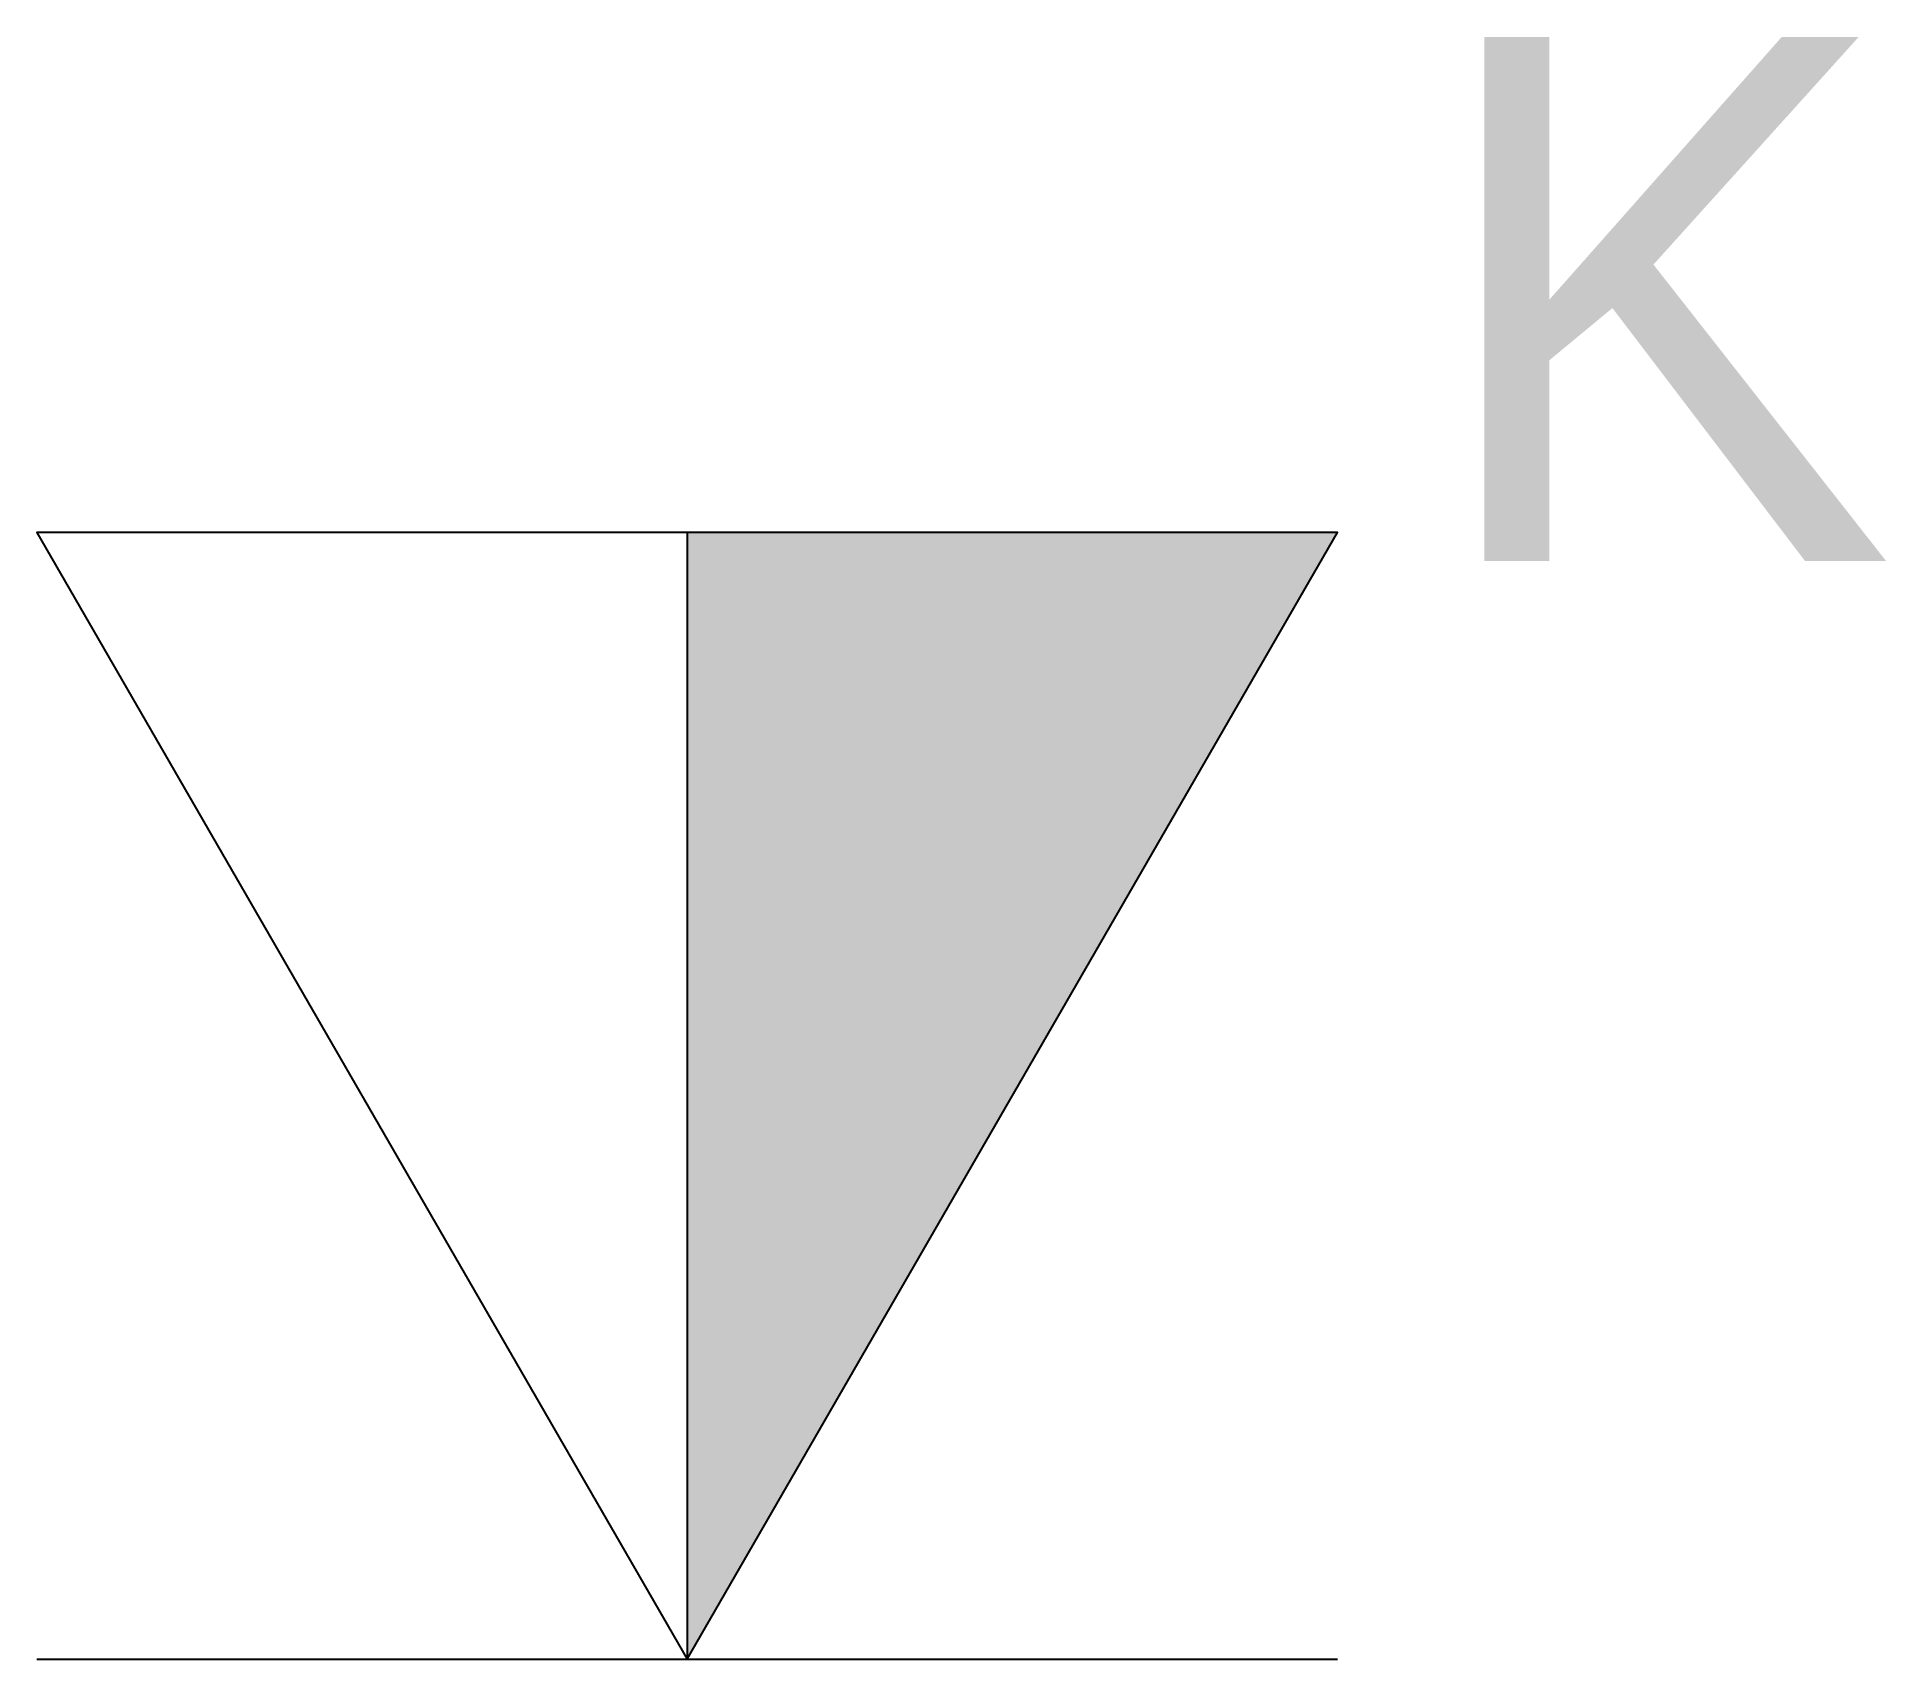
# Model space of a CAD drawing. Extents: x -3.1 to 5.72, y 0 to 7.74.
import ezdxf

# ---------------------------------------------------------------- set-up
doc = ezdxf.new("R2010")
doc.units = 0
doc.header["$LTSCALE"] = 10
doc.header["$MEASUREMENT"] = 0
doc.layers.get('0').update_dxf_attribs({"linetype": 'CONTINUOUS'})
doc.styles.add('RTW_ISO', font='iso-rtw.shx')

msp = doc.modelspace()

# ---------------------------------------------------------------- hatches: boundary and pattern name
msp.add_hatch(color=256).paths.add_polyline_path([(0, 0), (3.1034, 5.3752), (0, 5.3752)])

# ---------------------------------------------------------------- linework, layer by layer
for p, q in [((0, 5.3752), (0, 0)), ((-3.1034, 0), (3.1034, 0))]:
    msp.add_line(p, q)
msp.add_lwpolyline([(0, 0), (3.1034, 5.3752), (-3.1034, 5.3752)], close=True)

# ---------------------------------------------------------------- texts
at = {"color": 7, "lineweight": 25, "style": 'RTW_ISO'}
msp.add_text('K', height=2.5, dxfattribs=at).set_placement((3.5298, 5.2394))

doc.saveas('drawing.dxf')
